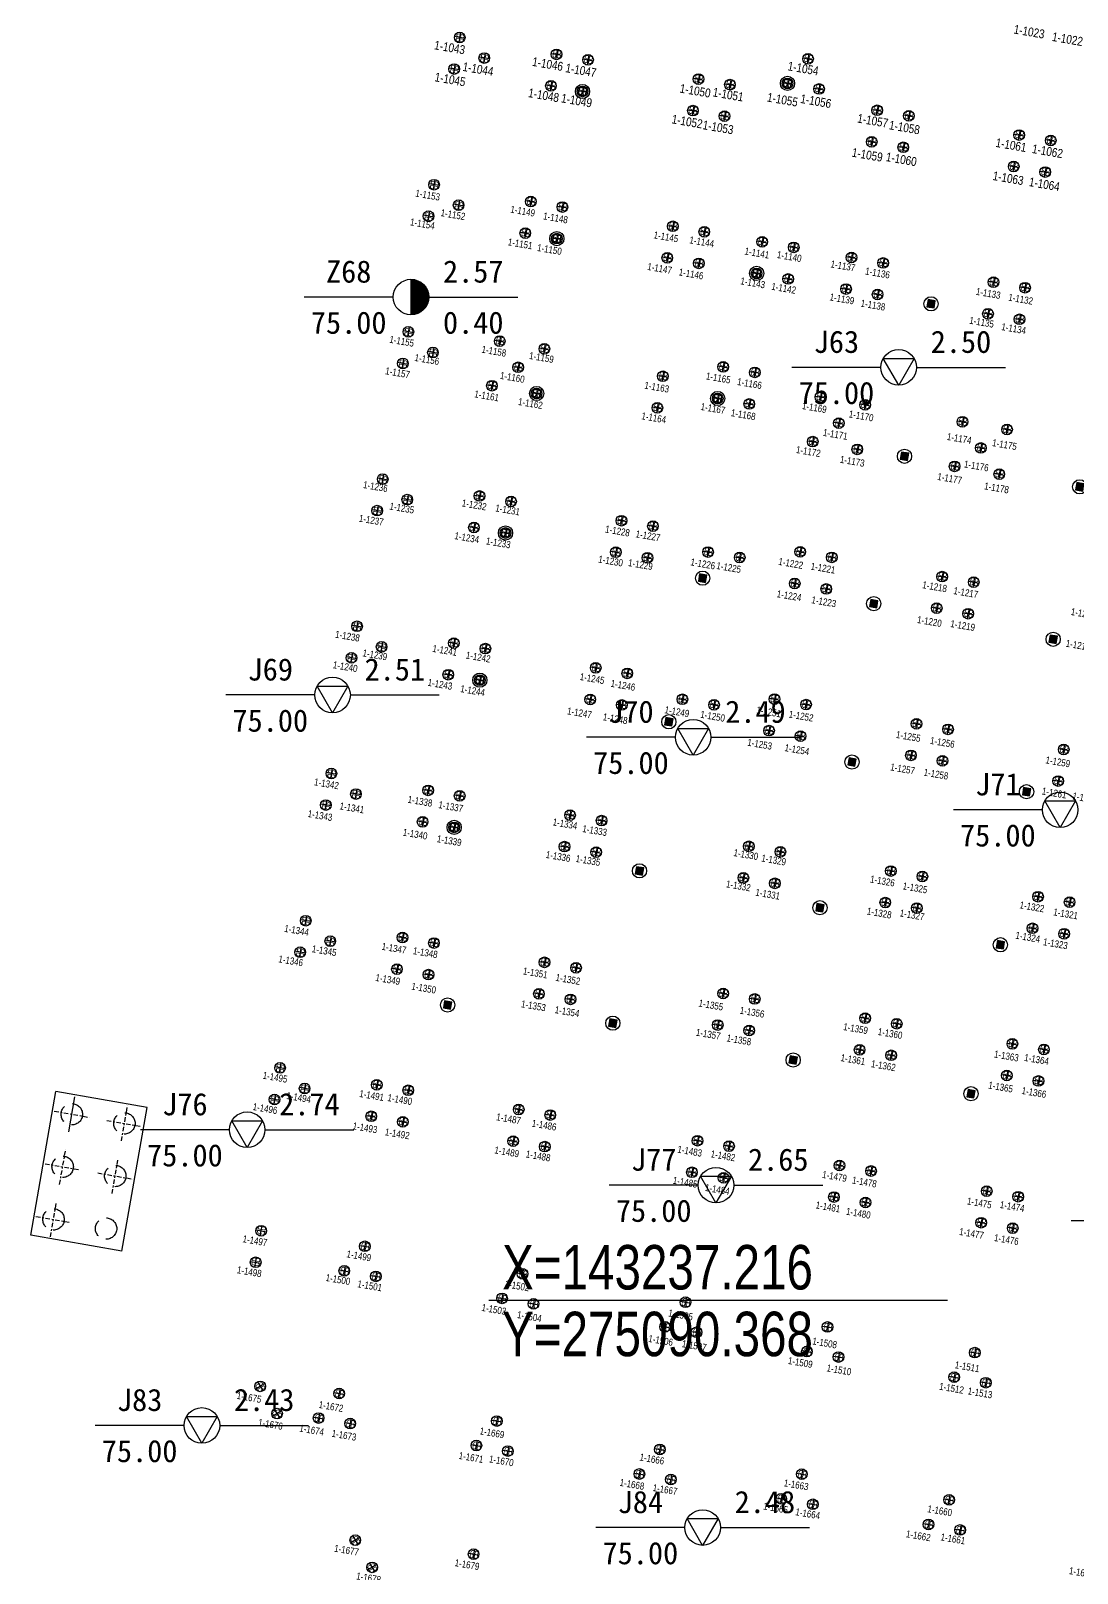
# Model space of a CAD drawing. Header units: millimetres. Extents: x 274830 to 6381169, y -2686084 to 432211.
# Drawn here: x 275023.8 to 275082.6, y 143216.3 to 143303 of the extents above; entities that cross this region are included whole.
import ezdxf
from ezdxf.enums import TextEntityAlignment as Align

# ---------------------------------------------------------------- set-up
doc = ezdxf.new("R2010")
doc.units = ezdxf.units.MM
for name, pattern in [('CENTER', [2, 1.25, -0.25, 0.25, -0.25]), ('DASHED2', [0.375, 0.25, -0.125]), ('Hidden', [7.14375, 4.7625, -2.38125])]:
    doc.linetypes.add(name, pattern=pattern)
for name, color, linetype in [('00-TKSXK', 7, 'Continuous'), ('Coord_bz', 3, 'Continuous'), ('HOLE', 1, 'Continuous'), ('S-FUND-PILE', 11, 'Continuous'), ('桥台', 7, 'Continuous'), ('立柱桩', 4, 'Continuous')]:
    doc.layers.add(name, color=color, linetype=linetype)
doc.layers.add('_0', color=7, linetype='Continuous', lineweight=9)
doc.layers.add('ZBH', color=3, linetype='DASHED2', lineweight=20)
doc.layers.add('S-ANNO-MODI-NAME', color=1, linetype='Continuous', plot=False)
doc.styles.add('Dim_ZB', font='txt', dxfattribs={"width": 0.8})
doc.styles.add('ST', font='')
doc.styles.add('ZBH', font='Arial', dxfattribs={"width": 0.8})
doc.styles.add('黑体', font='', dxfattribs={"width": 0.8})
doc.styles.get('ST').set_extended_font_data('SimSun')
doc.styles.get('黑体').set_extended_font_data('Microsoft YaHei')

# ---------------------------------------------------------------- blocks, each defined once
blk = doc.blocks.new('*U16024')
blk.add_line((0, 0), (-25.775, 0))
at = {"style": 'Dim_ZB', "width": 0.8}
blk.add_text(' X=143237.216 ', height=2.5, dxfattribs=at).set_placement((-25.775, 0.625))
blk.add_text(' Y=275090.368 ', height=2.5, dxfattribs=at).set_placement((-25.775, -0.625), align=Align.TOP_LEFT)
blk = doc.blocks.new('456855')
at = {"layer": 'S-FUND-PILE'}
for p, q in [((801779, 691485), (802379, 691485)), ((802079, 691785), (802079, 691185)), ((801179, 690225), (801179, 689625)), ((802979, 690225), (802979, 689625)), ((782884, 689305), (782284, 689305)), ((782584, 689605), (782584, 689005)), ((787804, 689305), (788404, 689305)), ((788104, 689605), (788104, 689005)), ((789604, 689305), (790204, 689305)), ((789904, 689605), (789904, 689005)), ((795904, 689305), (796504, 689305)), ((796204, 689605), (796204, 689005)), ((797704, 689305), (798304, 689305)), ((798004, 689605), (798004, 689005)), ((800879, 689925), (801479, 689925)), ((802679, 689925), (803279, 689925)), ((806105, 689305), (806705, 689305)), ((806405, 689605), (806405, 689005)), ((807905, 689305), (808505, 689305)), ((808205, 689605), (808205, 689005)), ((814205, 689305), (814805, 689305)), ((814505, 689605), (814505, 689005)), ((816005, 689305), (816605, 689305)), ((816305, 689605), (816305, 689005)), ((784144, 688705), (784144, 688105)), ((782584, 687805), (782584, 687205)), ((784444, 688405), (783844, 688405)), ((788104, 687805), (788104, 687205)), ((789904, 687805), (789904, 687205)), ((796204, 687805), (796204, 687205)), ((798004, 687805), (798004, 687205)), ((806405, 687805), (806405, 687205)), ((808205, 687805), (808205, 687205)), ((814505, 687805), (814505, 687205)), ((816305, 687805), (816305, 687205)), ((782884, 687505), (782284, 687505)), ((787804, 687505), (788404, 687505)), ((789604, 687505), (790204, 687505)), ((795904, 687505), (796504, 687505)), ((797704, 687505), (798304, 687505)), ((806105, 687505), (806705, 687505)), ((807905, 687505), (808505, 687505)), ((814205, 687505), (814805, 687505)), ((816005, 687505), (816605, 687505)), ((782885, 680905), (782285, 680905)), ((782585, 681205), (782585, 680605)), ((787805, 680904), (788405, 680904)), ((788105, 681204), (788105, 680604)), ((789605, 680904), (790205, 680904)), ((789905, 681204), (789905, 680604)), ((795905, 680904), (796505, 680904)), ((796205, 681204), (796205, 680604)), ((797705, 680904), (798305, 680904)), ((798005, 681204), (798005, 680604)), ((801004, 680905), (801604, 680905)), ((801304, 681205), (801304, 680605)), ((802804, 680905), (803404, 680905)), ((803104, 681205), (803104, 680605)), ((806104, 680905), (806704, 680905)), ((806404, 681205), (806404, 680605)), ((807904, 680905), (808504, 680905)), ((808204, 681205), (808204, 680605)), ((814204, 680905), (814804, 680905)), ((814504, 681205), (814504, 680605)), ((816004, 680905), (816604, 680905)), ((816304, 681205), (816304, 680605)), ((784445, 680005), (783845, 680005)), ((784145, 680305), (784145, 679705)), ((782885, 679105), (782285, 679105)), ((782585, 679405), (782585, 678805)), ((787805, 679104), (788405, 679104)), ((788105, 679404), (788105, 678804)), ((789605, 679104), (790205, 679104)), ((789905, 679404), (789905, 678804)), ((795905, 679104), (796505, 679104)), ((796205, 679404), (796205, 678804)), ((797705, 679104), (798305, 679104)), ((798005, 679404), (798005, 678804)), ((801004, 679105), (801604, 679105)), ((801304, 679405), (801304, 678805)), ((802804, 679105), (803404, 679105)), ((803104, 679405), (803104, 678805)), ((806104, 679105), (806704, 679105)), ((806404, 679405), (806404, 678805)), ((807904, 679105), (808504, 679105)), ((808204, 679405), (808204, 678805)), ((814204, 679105), (814804, 679105)), ((814504, 679405), (814504, 678805)), ((816004, 679105), (816604, 679105)), ((816304, 679405), (816304, 678805)), ((800355, 673905), (800355, 673305)), ((802155, 673905), (802155, 673305)), ((787432, 672877), (788032, 672877)), ((787732, 673177), (787732, 672577)), ((789977, 672877), (790577, 672877)), ((790277, 673177), (790277, 672577)), ((800055, 673605), (800655, 673605)), ((801855, 673605), (802455, 673605)), ((805731, 672877), (806331, 672877)), ((806031, 673177), (806031, 672577)), ((808277, 672877), (808877, 672877)), ((808577, 673177), (808577, 672577)), ((813831, 672877), (814431, 672877)), ((814131, 673177), (814131, 672577)), ((816377, 672877), (816977, 672877)), ((816677, 673177), (816677, 672577)), ((782885, 672505), (782285, 672505)), ((782585, 672805), (782585, 672205)), ((796804, 672505), (797404, 672505)), ((797104, 672805), (797104, 672205)), ((800355, 672105), (800355, 671505)), ((802155, 672105), (802155, 671505)), ((784445, 671605), (783845, 671605)), ((784145, 671905), (784145, 671305)), ((788705, 671605), (789305, 671605)), ((789005, 671905), (789005, 671305)), ((800055, 671805), (800655, 671805)), ((801855, 671805), (802455, 671805)), ((807004, 671605), (807604, 671605)), ((807304, 671905), (807304, 671305)), ((815104, 671605), (815704, 671605)), ((815404, 671905), (815404, 671305)), ((782885, 670705), (782285, 670705)), ((782585, 671005), (782585, 670405)), ((787432, 670332), (788032, 670332)), ((787732, 670632), (787732, 670032)), ((789977, 670332), (790577, 670332)), ((790277, 670632), (790277, 670032)), ((796804, 670705), (797404, 670705)), ((797104, 671005), (797104, 670405)), ((805731, 670332), (806331, 670332)), ((806031, 670632), (806031, 670032)), ((808277, 670332), (808877, 670332)), ((808577, 670632), (808577, 670032)), ((813831, 670332), (814431, 670332)), ((814131, 670632), (814131, 670032)), ((816377, 670332), (816977, 670332)), ((816677, 670632), (816677, 670032)), ((782585, 664405), (782585, 663805)), ((788105, 664405), (788105, 663805)), ((789905, 664405), (789905, 663805)), ((796204, 664405), (796204, 663805)), ((798004, 664405), (798004, 663805)), ((806405, 664405), (806405, 663805)), ((808205, 664405), (808205, 663805)), ((814505, 664405), (814505, 663805)), ((816305, 664405), (816305, 663805)), ((782885, 664105), (782285, 664105)), ((784145, 663505), (784145, 662905)), ((787805, 664105), (788405, 664105)), ((789605, 664105), (790205, 664105)), ((795904, 664105), (796504, 664105)), ((797704, 664105), (798304, 664105)), ((801304, 663505), (801304, 662905)), ((803110, 663505), (803110, 662905)), ((806105, 664105), (806705, 664105)), ((807905, 664105), (808505, 664105)), ((814205, 664105), (814805, 664105)), ((816005, 664105), (816605, 664105)), ((782585, 662605), (782585, 662005)), ((784445, 663205), (783845, 663205)), ((788105, 662605), (788105, 662005)), ((789905, 662605), (789905, 662005)), ((796204, 662605), (796204, 662005)), ((798004, 662605), (798004, 662005)), ((801004, 663205), (801604, 663205)), ((802810, 663205), (803410, 663205)), ((806405, 662605), (806405, 662005)), ((808205, 662605), (808205, 662005)), ((814505, 662605), (814505, 662005)), ((816305, 662605), (816305, 662005)), ((782885, 662305), (782285, 662305)), ((787805, 662305), (788405, 662305)), ((789605, 662305), (790205, 662305)), ((795904, 662305), (796504, 662305)), ((797704, 662305), (798304, 662305)), ((806105, 662305), (806705, 662305)), ((807905, 662305), (808505, 662305)), ((814205, 662305), (814805, 662305)), ((816005, 662305), (816605, 662305)), ((782885, 655705), (782285, 655705)), ((782585, 656005), (782585, 655405)), ((787805, 655705), (788405, 655705)), ((788105, 656005), (788105, 655405)), ((789605, 655705), (790205, 655705)), ((789905, 656005), (789905, 655405)), ((795904, 655705), (796504, 655705)), ((796204, 656005), (796204, 655405)), ((797704, 655705), (798304, 655705)), ((798004, 656005), (798004, 655405)), ((806105, 655705), (806705, 655705)), ((806405, 656005), (806405, 655405)), ((807905, 655705), (808505, 655705)), ((808205, 656005), (808205, 655405)), ((814205, 655705), (814805, 655705)), ((814505, 656005), (814505, 655405)), ((816005, 655705), (816605, 655705)), ((816305, 656005), (816305, 655405)), ((822605, 655705), (823205, 655705)), ((822905, 656005), (822905, 655405)), ((784445, 654805), (783845, 654805)), ((784145, 655105), (784145, 654505)), ((801004, 654805), (801604, 654805)), ((801304, 655105), (801304, 654505)), ((802810, 654805), (803410, 654805)), ((803110, 655105), (803110, 654505)), ((782885, 653905), (782285, 653905)), ((782585, 654205), (782585, 653605)), ((787805, 653905), (788405, 653905)), ((788105, 654205), (788105, 653605)), ((789605, 653905), (790205, 653905)), ((789905, 654205), (789905, 653605)), ((795904, 653905), (796504, 653905)), ((796204, 654205), (796204, 653605)), ((797704, 653905), (798304, 653905)), ((798004, 654205), (798004, 653605)), ((806105, 653905), (806705, 653905)), ((806405, 654205), (806405, 653605)), ((807905, 653905), (808505, 653905)), ((808205, 654205), (808205, 653605)), ((814205, 653905), (814805, 653905)), ((814505, 654205), (814505, 653605)), ((816005, 653905), (816605, 653905)), ((816305, 654205), (816305, 653605)), ((822605, 653905), (823205, 653905)), ((822905, 654205), (822905, 653605)), ((782885, 647305), (782285, 647305)), ((782585, 647605), (782585, 647005)), ((787805, 647305), (788405, 647305)), ((788105, 647605), (788105, 647005)), ((789605, 647305), (790205, 647305)), ((789905, 647605), (789905, 647005)), ((795904, 647305), (796504, 647305)), ((796204, 647605), (796204, 647005)), ((797704, 647305), (798304, 647305)), ((798004, 647605), (798004, 647005)), ((806105, 647305), (806705, 647305)), ((806405, 647605), (806405, 647005)), ((807905, 647305), (808505, 647305)), ((808205, 647605), (808205, 647005)), ((814205, 647305), (814805, 647305)), ((814505, 647605), (814505, 647005)), ((816005, 647305), (816605, 647305)), ((816305, 647605), (816305, 647005)), ((822605, 647305), (823205, 647305)), ((822905, 647605), (822905, 647005)), ((824405, 647305), (825005, 647305)), ((824705, 647605), (824705, 647005)), ((784445, 646405), (783845, 646405)), ((784145, 646705), (784145, 646105)), ((782885, 645505), (782285, 645505)), ((782585, 645805), (782585, 645205)), ((787805, 645505), (788405, 645505)), ((788105, 645805), (788105, 645205)), ((789605, 645505), (790205, 645505)), ((789905, 645805), (789905, 645205)), ((795904, 645505), (796504, 645505)), ((796204, 645805), (796204, 645205)), ((797704, 645505), (798304, 645505)), ((798004, 645805), (798004, 645205)), ((806105, 645505), (806705, 645505)), ((806405, 645805), (806405, 645205)), ((807905, 645505), (808505, 645505)), ((808205, 645805), (808205, 645205)), ((814205, 645505), (814805, 645505)), ((814505, 645805), (814505, 645205)), ((816005, 645505), (816605, 645505)), ((816305, 645805), (816305, 645205)), ((822605, 645505), (823205, 645505)), ((822905, 645805), (822905, 645205)), ((824405, 645505), (825005, 645505)), ((824705, 645805), (824705, 645205)), ((782585, 639205), (782585, 638605)), ((788105, 639205), (788105, 638605)), ((789905, 639205), (789905, 638605)), ((796210, 639205), (796210, 638605)), ((798010, 639205), (798010, 638605)), ((806405, 639205), (806405, 638605)), ((808205, 639205), (808205, 638605)), ((814505, 639205), (814505, 638605)), ((816305, 639205), (816305, 638605)), ((822905, 639205), (822905, 638605)), ((824705, 639205), (824705, 638605)), ((782885, 638905), (782285, 638905)), ((784145, 638305), (784145, 637705)), ((787805, 638905), (788405, 638905)), ((789605, 638905), (790205, 638905)), ((795910, 638905), (796510, 638905)), ((797710, 638905), (798310, 638905)), ((806105, 638905), (806705, 638905)), ((807905, 638905), (808505, 638905)), ((814205, 638905), (814805, 638905)), ((816005, 638905), (816605, 638905)), ((822605, 638905), (823205, 638905)), ((824405, 638905), (825005, 638905)), ((782585, 637405), (782585, 636805)), ((784445, 638005), (783845, 638005)), ((788105, 637405), (788105, 636805)), ((789905, 637405), (789905, 636805)), ((796210, 637405), (796210, 636805)), ((798010, 637405), (798010, 636805)), ((806405, 637405), (806405, 636805)), ((808205, 637405), (808205, 636805)), ((814505, 637405), (814505, 636805)), ((816305, 637405), (816305, 636805)), ((822905, 637405), (822905, 636805)), ((824705, 637405), (824705, 636805)), ((782885, 637105), (782285, 637105)), ((787805, 637105), (788405, 637105)), ((789605, 637105), (790205, 637105)), ((795910, 637105), (796510, 637105)), ((797710, 637105), (798310, 637105)), ((806105, 637105), (806705, 637105)), ((807905, 637105), (808505, 637105)), ((814205, 637105), (814805, 637105)), ((816005, 637105), (816605, 637105)), ((822605, 637105), (823205, 637105)), ((824405, 637105), (825005, 637105)), ((782885, 630505), (782285, 630505)), ((782585, 630805), (782585, 630205)), ((787805, 630504), (788405, 630504)), ((788105, 630804), (788105, 630204)), ((789605, 630504), (790205, 630504)), ((789905, 630804), (789905, 630204)), ((795904, 630502), (796504, 630502)), ((796204, 630802), (796204, 630202)), ((797704, 630502), (798304, 630502)), ((798004, 630802), (798004, 630202)), ((806105, 630502), (806705, 630502)), ((806405, 630802), (806405, 630202)), ((807905, 630502), (808505, 630502)), ((808205, 630802), (808205, 630202)), ((814205, 630502), (814805, 630502)), ((814505, 630802), (814505, 630202)), ((816005, 630502), (816605, 630502)), ((816305, 630802), (816305, 630202)), ((822605, 630501), (823205, 630501)), ((822905, 630801), (822905, 630201)), ((824405, 630501), (825005, 630501)), ((824705, 630801), (824705, 630201)), ((784445, 629605), (783845, 629605)), ((784145, 629905), (784145, 629305)), ((782885, 628705), (782285, 628705)), ((782585, 629005), (782585, 628405)), ((787805, 628704), (788405, 628704)), ((788105, 629004), (788105, 628404)), ((789605, 628704), (790205, 628704)), ((789905, 629004), (789905, 628404)), ((795904, 628702), (796504, 628702)), ((796204, 629002), (796204, 628402)), ((797704, 628702), (798304, 628702)), ((798004, 629002), (798004, 628402)), ((806105, 628702), (806705, 628702)), ((806405, 629002), (806405, 628402)), ((807905, 628702), (808505, 628702)), ((808205, 629002), (808205, 628402)), ((814205, 628702), (814805, 628702)), ((814505, 629002), (814505, 628402)), ((816005, 628702), (816605, 628702)), ((816305, 629002), (816305, 628402)), ((822605, 628701), (823205, 628701)), ((822905, 629001), (822905, 628401)), ((824405, 628701), (825005, 628701)), ((824705, 629001), (824705, 628401))]:
    blk.add_line(p, q, dxfattribs=at)
for centre in [(802079, 691485), (801179, 689925), (802979, 689925), (782584, 689305), (788104, 689305), (789904, 689305), (796204, 689305), (798004, 689305), (806405, 689305), (808205, 689305), (814505, 689305), (816305, 689305), (784144, 688405), (782584, 687505), (788104, 687505), (789904, 687505), (796204, 687505), (798004, 687505), (806405, 687505), (808205, 687505), (814505, 687505), (816305, 687505), (782585, 680905), (788105, 680904), (789905, 680904), (796205, 680904), (798005, 680904), (801304, 680905), (803104, 680905), (806404, 680905), (808204, 680905), (814504, 680905), (816304, 680905), (784145, 680005), (782585, 679105), (788105, 679104), (789905, 679104), (796205, 679104), (798005, 679104), (801304, 679105), (803104, 679105), (806404, 679105), (808204, 679105), (814504, 679105), (816304, 679105), (800355, 673605), (802155, 673605), (787732, 672877), (790277, 672877), (806031, 672877), (808577, 672877), (814131, 672877), (816677, 672877), (782585, 672505), (797104, 672505), (800355, 671805), (802155, 671805), (784145, 671605), (789005, 671605), (807304, 671605), (815404, 671605), (782585, 670705), (787732, 670332), (790277, 670332), (797104, 670705), (806031, 670332), (808577, 670332), (814131, 670332), (816677, 670332), (782585, 664105), (788105, 664105), (789905, 664105), (796204, 664105), (798004, 664105), (806405, 664105), (808205, 664105), (814505, 664105), (816305, 664105), (784145, 663205), (801304, 663205), (803110, 663205), (782585, 662305), (788105, 662305), (789905, 662305), (796204, 662305), (798004, 662305), (806405, 662305), (808205, 662305), (814505, 662305), (816305, 662305), (782585, 655705), (788105, 655705), (789905, 655705), (796204, 655705), (798004, 655705), (806405, 655705), (808205, 655705), (814505, 655705), (816305, 655705), (822905, 655705), (784145, 654805), (801304, 654805), (803110, 654805), (782585, 653905), (788105, 653905), (789905, 653905), (796204, 653905), (798004, 653905), (806405, 653905), (808205, 653905), (814505, 653905), (816305, 653905), (822905, 653905), (782585, 647305), (788105, 647305), (789905, 647305), (796204, 647305), (798004, 647305), (806405, 647305), (808205, 647305), (814505, 647305), (816305, 647305), (822905, 647305), (824705, 647305), (784145, 646405), (782585, 645505), (788105, 645505), (789905, 645505), (796204, 645505), (798004, 645505), (806405, 645505), (808205, 645505), (814505, 645505), (816305, 645505), (822905, 645505), (824705, 645505), (782585, 638905), (788105, 638905), (789905, 638905), (796210, 638905), (798010, 638905), (806405, 638905), (808205, 638905), (814505, 638905), (816305, 638905), (822905, 638905), (824705, 638905), (784145, 638005), (782585, 637105), (788105, 637105), (789905, 637105), (796210, 637105), (798010, 637105), (806405, 637105), (808205, 637105), (814505, 637105), (816305, 637105), (822905, 637105), (824705, 637105), (782585, 630505), (788105, 630504), (789905, 630504), (796204, 630502), (798004, 630502), (806405, 630502), (808205, 630502), (814505, 630502), (816305, 630502), (822905, 630501), (824705, 630501), (784145, 629605), (782585, 628705), (788105, 628704), (789905, 628704), (796204, 628702), (798004, 628702), (806405, 628702), (808205, 628702), (814505, 628702), (816305, 628702), (822905, 628701), (824705, 628701)]:
    blk.add_circle(centre, 300, dxfattribs=at)
at = {"layer": 'S-FUND-PILE', "style": '黑体', "width": 0.7}
for p in [(801852, 691281), (800952, 689721), (802752, 689721), (787877, 689101), (789677, 689101), (795977, 689101), (797777, 689101), (806177, 689101), (807977, 689101), (814277, 689101), (816077, 689101), (787877, 687301), (789677, 687301), (795977, 687301), (797777, 687301), (806177, 687301), (807977, 687301), (814277, 687301), (816077, 687301), (787877, 680700), (789677, 680700), (795977, 680700), (797777, 680700), (801077, 680701), (802877, 680701), (806177, 680701), (807977, 680701), (814277, 680701), (816077, 680701), (787877, 678900), (789677, 678900), (795977, 678900), (797777, 678900), (801077, 678901), (802877, 678901), (806177, 678901), (807977, 678901), (814277, 678901), (816077, 678901), (800127, 673401), (801927, 673401), (787504, 672674), (790050, 672674), (805804, 672674), (808350, 672674), (813904, 672674), (816450, 672674), (796877, 672301), (800127, 671601), (801927, 671601), (788777, 671401), (807077, 671401), (815177, 671401), (787504, 670128), (790050, 670128), (796877, 670501), (805804, 670128), (808350, 670128), (813904, 670128), (816450, 670128), (787877, 663901), (789677, 663901), (795977, 663901), (797777, 663901), (806177, 663901), (807977, 663901), (814277, 663901), (816077, 663901), (801077, 663001), (802883, 663001), (787877, 662101), (789677, 662101), (795977, 662101), (797777, 662101), (806177, 662101), (807977, 662101), (814277, 662101), (816077, 662101), (787877, 655501), (789677, 655501), (795977, 655501), (797777, 655501), (806177, 655501), (807977, 655501), (814277, 655501), (816077, 655501), (822677, 655501), (801077, 654601), (802883, 654601), (787877, 653701), (789677, 653701), (795977, 653701), (797777, 653701), (806177, 653701), (807977, 653701), (814277, 653701), (816077, 653701), (822677, 653701), (787877, 647101), (789677, 647101), (795977, 647101), (797777, 647101), (806177, 647101), (807977, 647101), (814277, 647101), (816077, 647101), (822677, 647101), (824477, 647101), (787877, 645301), (789677, 645301), (795977, 645301), (797777, 645301), (806177, 645301), (807977, 645301), (814277, 645301), (816077, 645301), (822677, 645301), (824477, 645301), (787877, 638701), (789677, 638701), (795982, 638701), (797782, 638701), (806177, 638701), (807977, 638701), (814277, 638701), (816077, 638701), (822677, 638701), (824477, 638701), (787877, 636901), (789677, 636901), (795982, 636901), (797782, 636901), (806177, 636901), (807977, 636901), (814277, 636901), (816077, 636901), (822677, 636901), (824477, 636901), (787877, 630300), (789677, 630300), (795977, 630298), (797777, 630298), (806177, 630298), (807977, 630298), (814277, 630298), (816077, 630298), (822677, 630297), (824477, 630297), (787877, 628500), (789677, 628500), (795977, 628498), (797777, 628498), (806177, 628498), (807977, 628498), (814277, 628498), (816077, 628498), (822677, 628497), (824477, 628497)]:
    blk.add_text('6B', height=450, dxfattribs=at).set_placement(p)
for p in [(782380, 689532), (783940, 688632), (782380, 687732), (782381, 681132), (783941, 680232), (782381, 679332), (782381, 672732), (783941, 671832), (782381, 670932), (782381, 664332), (783941, 663432), (782381, 662532), (782381, 655932), (783941, 655032), (782381, 654132), (782381, 647532), (783941, 646632), (782381, 645732), (782381, 639132), (783941, 638232), (782381, 637332), (782381, 630732), (783941, 629832), (782381, 628932)]:
    blk.add_text('6B', height=450, rotation=270, dxfattribs=at).set_placement(p)
blk = doc.blocks.new('1566')
at = {"layer": 'S-FUND-PILE'}
for p, q in [((789004, 621744), (789004, 621144)), ((798004, 621744), (798004, 621144)), ((807304, 621744), (807304, 621144)), ((815404, 621744), (815404, 621144)), ((823804, 621744), (823804, 621144)), ((782814, 621304), (783414, 621304)), ((783114, 621004), (783114, 621604)), ((788704, 621444), (789304, 621444)), ((797704, 621444), (798304, 621444)), ((807004, 621444), (807604, 621444)), ((815104, 621444), (815704, 621444)), ((823504, 621444), (824104, 621444)), ((788104, 620185), (788104, 619585)), ((789904, 620185), (789904, 619585)), ((797104, 620185), (797104, 619585)), ((798904, 620185), (798904, 619585)), ((806404, 620185), (806404, 619585)), ((808204, 620185), (808204, 619585)), ((814504, 620185), (814504, 619585)), ((816304, 620185), (816304, 619585)), ((822904, 620185), (822904, 619585)), ((824704, 620185), (824704, 619585)), ((782814, 619504), (783414, 619504)), ((783114, 619204), (783114, 619804)), ((787804, 619885), (788404, 619885)), ((789604, 619885), (790204, 619885)), ((796804, 619885), (797404, 619885)), ((798604, 619885), (799204, 619885)), ((806104, 619885), (806704, 619885)), ((807904, 619885), (808504, 619885)), ((814204, 619885), (814804, 619885)), ((816004, 619885), (816604, 619885)), ((822604, 619885), (823204, 619885)), ((824404, 619885), (825004, 619885)), ((788704, 613044), (789304, 613044)), ((789004, 613344), (789004, 612744)), ((797704, 613044), (798304, 613044)), ((798004, 613344), (798004, 612744)), ((807004, 613044), (807604, 613044)), ((807304, 613344), (807304, 612744)), ((815104, 613044), (815704, 613044)), ((815404, 613344), (815404, 612744)), ((823504, 613044), (824104, 613044)), ((823804, 613344), (823804, 612744)), ((784789, 612877), (784341, 612478)), ((784366, 612902), (784764, 612453)), ((785985, 611531), (785537, 611133)), ((785562, 611556), (785960, 611108)), ((787804, 611485), (788404, 611485)), ((788104, 611785), (788104, 611185)), ((789604, 611485), (790204, 611485)), ((789904, 611785), (789904, 611185)), ((796804, 611485), (797404, 611485)), ((797104, 611785), (797104, 611185)), ((798604, 611485), (799204, 611485)), ((798904, 611785), (798904, 611185)), ((806104, 611485), (806704, 611485)), ((806404, 611785), (806404, 611185)), ((807904, 611485), (808504, 611485)), ((808204, 611785), (808204, 611185)), ((814204, 611485), (814804, 611485)), ((814504, 611785), (814504, 611185)), ((816004, 611485), (816604, 611485)), ((816304, 611785), (816304, 611185)), ((822604, 611485), (823204, 611485)), ((822904, 611785), (822904, 611185)), ((824404, 611485), (825004, 611485)), ((824704, 611785), (824704, 611185)), ((791538, 605277), (791090, 604878)), ((791115, 605302), (791513, 604853)), ((797704, 605444), (798304, 605444)), ((798004, 605744), (798004, 605144)), ((792734, 603931), (792285, 603533)), ((792310, 603956), (792709, 603508))]:
    blk.add_line(p, q, dxfattribs=at)
for centre in [(789004, 621444), (798004, 621444), (807304, 621444), (815404, 621444), (823804, 621444), (783114, 621304), (788104, 619885), (789904, 619885), (797104, 619885), (798904, 619885), (806404, 619885), (808204, 619885), (814504, 619885), (816304, 619885), (822904, 619885), (824704, 619885), (783114, 619504), (789004, 613044), (798004, 613044), (807304, 613044), (815404, 613044), (823804, 613044), (784565, 612677), (785761, 611332), (788104, 611485), (789904, 611485), (797104, 611485), (798904, 611485), (806404, 611485), (808204, 611485), (814504, 611485), (816304, 611485), (822904, 611485), (824704, 611485), (791314, 605077), (798004, 605444), (792510, 603732)]:
    blk.add_circle(centre, 300, dxfattribs=at)
at = {"layer": 'S-FUND-PILE', "style": '黑体', "width": 0.7}
for p in [(788783, 621210), (797783, 621210), (807083, 621210), (815183, 621210), (823583, 621210), (787883, 619650), (789683, 619650), (796883, 619650), (798683, 619650), (806183, 619650), (807983, 619650), (814283, 619650), (816083, 619650), (822683, 619650), (824483, 619650), (788783, 612810), (797783, 612810), (807083, 612810), (815183, 612810), (823583, 612810), (787883, 611250), (789683, 611250), (796883, 611250), (798683, 611250), (806183, 611250), (807983, 611250), (814283, 611250), (816083, 611250), (822683, 611250), (824483, 611250), (797783, 605210)]:
    blk.add_text('6B', height=450, dxfattribs=at).set_placement(p)
for rotation, p in [(90, (783349, 621083)), (90, (783349, 619283)), (311.62836, (784243, 612687)), (311.62836, (785438, 611342)), (311.62836, (790991, 605087)), (311.62836, (792187, 603742))]:
    blk.add_text('6B', height=450, rotation=rotation, dxfattribs=at).set_placement(p)
blk = doc.blocks.new('H_sam_hole')
blk.add_line((0, 2), (0, -2))
at = {"const_width": 2}
blk.add_lwpolyline([(0, -1, 0.414214), (1, 0, 0.414214), (0, 1, 1)], format="xyb", dxfattribs=at)
blk.add_circle((0, 0), 2)
blk = doc.blocks.new('H_cpt_hole')
for p, q in [((-1.73, 1), (1.73, 1)), ((0, -2), (-1.73, 1)), ((1.73, 1), (0, -2))]:
    blk.add_line(p, q)
blk.add_circle((0, 0), 2)
blk = doc.blocks.new('A$C7E34312C')
at = {"layer": 'HOLE', "linetype": 'Continuous'}
for points in [[(208.269, 23.398), (203.269, 23.398)], [(210.269, 23.398), (215.269, 23.398)], [(235.683, 19.448), (230.683, 19.448)], [(237.683, 19.448), (242.683, 19.448)], [(203.861, 1.029), (198.861, 1.029)], [(205.861, 1.029), (210.861, 1.029)], [(224.131, -1.347), (219.131, -1.347)], [(226.131, -1.347), (231.131, -1.347)], [(244.756, -5.425), (239.756, -5.425)], [(199.063, -23.411), (194.063, -23.411)], [(201.063, -23.411), (206.063, -23.411)], [(225.413, -26.526), (220.413, -26.526)], [(227.413, -26.526), (232.413, -26.526)], [(251.373, -28.523), (246.373, -28.523)], [(196.518, -40.034), (191.518, -40.034)], [(198.518, -40.034), (203.518, -40.034)], [(224.663, -45.774), (219.663, -45.774)], [(226.663, -45.774), (231.663, -45.774)]]:
    blk.add_lwpolyline(points, dxfattribs=at)
at = {"layer": 'HOLE', "xscale": 0.5, "yscale": 0.5, "zscale": 0.5}
for name, p in [('H_sam_hole', (209.269, 23.398)), ('H_cpt_hole', (236.683, 19.448)), ('H_cpt_hole', (204.861, 1.029)), ('H_cpt_hole', (225.131, -1.347)), ('H_cpt_hole', (245.756, -5.425)), ('H_cpt_hole', (200.063, -23.411)), ('H_cpt_hole', (226.413, -26.526)), ('H_cpt_hole', (197.518, -40.034)), ('H_cpt_hole', (225.663, -45.774))]:
    blk.add_blockref(name, p, dxfattribs=at)
at = {"layer": 'HOLE', "style": 'ST'}
for s, p in [('Z68', (205.769, 24.835)), ('2.57', (212.769, 24.835)), ('75.00', (205.769, 21.96)), ('0.40', (212.769, 21.96)), ('J63', (233.183, 20.885)), ('2.50', (240.183, 20.885)), ('75.00', (233.183, 18.01)), ('J69', (201.361, 2.466)), ('2.51', (208.361, 2.466)), ('75.00', (201.361, -0.409)), ('J70', (221.631, 0.09)), ('2.49', (228.631, 0.09)), ('75.00', (221.631, -2.785)), ('J71', (242.256, -3.988)), ('75.00', (242.256, -6.863)), ('J76', (196.563, -21.974)), ('2.74', (203.563, -21.974)), ('75.00', (196.563, -24.849)), ('J77', (222.913, -25.089)), ('2.65', (229.913, -25.089)), ('75.00', (222.913, -27.964)), ('J83', (194.018, -38.597)), ('2.43', (201.018, -38.597)), ('75.00', (194.018, -41.472)), ('J84', (222.163, -44.337)), ('2.48', (229.163, -44.337)), ('75.00', (222.163, -47.212))]:
    blk.add_text(s, height=1.25, dxfattribs=at).set_placement(p, align=Align.MIDDLE_CENTER)
blk = doc.blocks.new('ZCLZ1')
at = {"layer": '立柱桩'}
h = blk.add_hatch(color=256, dxfattribs=at)
h.dxf.hatch_style = 1
h.paths.add_polyline_path([(-204, 204), (-204, -204), (204, -204), (204, 204)])
blk.add_lwpolyline([(-204, 204), (-204, -204), (204, -204), (204, 204), (-204, 204)], dxfattribs=at)
blk.add_circle((0, 0), 400, dxfattribs=at)
blk = doc.blocks.new('ZCLZ2')
at = {"layer": '立柱桩'}
for points in [[(-204, 204), (-204, -204), (204, -204), (204, 204), (-204, 204)], [(-204, 204), (204, 204), (204, -204), (-204, -204), (-204, 204)]]:
    blk.add_lwpolyline(points, dxfattribs=at)
blk.add_circle((0, 0), 400, dxfattribs=at)

msp = doc.modelspace()

# ---------------------------------------------------------------- linework, layer by layer
at = {"color": 3, "linetype": 'CENTER', "ltscale": 2}
msp.add_line((275025.905, 143241.129, -0.309), (275026.248, 143243.099, -0.309), dxfattribs=at)
at = {"color": 3, "linetype": 'CENTER', "ltscale": 0.2}
for p, q in [((275028.86, 143240.613, -0.309), (275029.204, 143242.584, -0.309)), ((275025.091, 143242.286, -0.309), (275027.062, 143241.942, -0.309)), ((275028.047, 143241.77, -0.309), (275030.017, 143241.427, -0.309)), ((275025.389, 143238.173, -0.309), (275025.733, 143240.144, -0.309)), ((275024.576, 143239.33, -0.309), (275026.546, 143238.987, -0.309)), ((275028.345, 143237.658, -0.309), (275028.688, 143239.628, -0.309)), ((275027.531, 143238.815, -0.309), (275029.502, 143238.471, -0.309)), ((275024.874, 143235.218, -0.309), (275025.217, 143237.188, -0.309)), ((275024.061, 143236.375, -0.309), (275026.031, 143236.031, -0.309))]:
    msp.add_line(p, q, dxfattribs=at)
at = {"linetype": 'Hidden', "ltscale": 0.2}
for centre in [(275026.076, 143242.114, -0.309), (275029.032, 143241.599, -0.309), (275025.561, 143239.159, -0.309), (275028.516, 143238.643, -0.309), (275025.046, 143236.203, -0.309), (275028.001, 143235.688, -0.309)]:
    msp.add_circle(centre, 0.6, dxfattribs=at)
at = {"layer": '桥台', "color": 1}
for p, q in [((275023.773, 143235.309, -0.309), (275025.182, 143243.387, -0.309)), ((275030.304, 143242.493, -0.309), (275025.182, 143243.387, -0.309)), ((275028.896, 143234.415, -0.309), (275030.304, 143242.493, -0.309)), ((275028.896, 143234.415, -0.309), (275023.773, 143235.309, -0.309))]:
    msp.add_line(p, q, dxfattribs=at)

# ---------------------------------------------------------------- block references
at = {"layer": '00-TKSXK', "xscale": 0.001, "yscale": 0.001, "zscale": 0.001, "rotation": 350.1073988818624}
msp.add_blockref('456855', (274158.507, 142758.039), dxfattribs=at)
at = {"layer": '_0'}
msp.add_blockref('A$C7E34312C', (274835.87, 143264.654), dxfattribs=at)
at = {"layer": 'Coord_bz'}
msp.add_blockref('*U16024', (275075.291, 143231.638), dxfattribs=at)
at = {"layer": 'S-ANNO-MODI-NAME', "xscale": 0.0009999999999999998, "yscale": 0.0009999999999999998, "zscale": 0.0009999999999999998, "rotation": 350.1073988818654}
msp.add_blockref('1566', (274158.507, 142758.039), dxfattribs=at)
at = {"layer": '立柱桩', "xscale": 0.001000000000000053, "yscale": 0.001000000000000053, "zscale": 0.001000000000000053, "rotation": 350.1073988818102}
for name, p in [('ZCLZ2', (275054.78, 143299.609)), ('ZCLZ2', (275066.304, 143300.062)), ('ZCLZ2', (275053.338, 143291.339)), ('ZCLZ2', (275064.569, 143289.383)), ('ZCLZ1', (275074.372, 143287.674)), ('ZCLZ2', (275052.198, 143282.633)), ('ZCLZ2', (275062.379, 143282.352)), ('ZCLZ1', (275072.877, 143279.103)), ('ZCLZ1', (275082.728, 143277.385)), ('ZCLZ2', (275050.452, 143274.789)), ('ZCLZ1', (275061.531, 143272.251)), ('ZCLZ1', (275071.151, 143270.817)), ('ZCLZ1', (275081.234, 143268.815)), ('ZCLZ2', (275049.009, 143266.514)), ('ZCLZ1', (275059.633, 143264.177)), ('ZCLZ1', (275069.927, 143261.914)), ('ZCLZ1', (275079.739, 143260.244)), ('ZCLZ2', (275047.566, 143258.239)), ('ZCLZ1', (275057.985, 143255.795)), ('ZCLZ1', (275068.124, 143253.722)), ('ZCLZ1', (275078.271, 143251.641)), ('ZCLZ1', (275047.196, 143248.257)), ('ZCLZ1', (275056.483, 143247.234)), ('ZCLZ1', (275066.62, 143245.163)), ('ZCLZ1', (275076.615, 143243.268))]:
    msp.add_blockref(name, p, dxfattribs=at)

# ---------------------------------------------------------------- texts
at = {"layer": 'ZBH', "style": 'ZBH', "width": 0.8}
for s, height, p in [('1-1023', 0.5, (275079.889, 143302.972)), ('1-1043', 0.5, (275047.316, 143302.085)), ('1-1022', 0.5, (275082.041, 143302.554)), ('1-1046', 0.5, (275052.824, 143301.152)), ('1-1045', 0.5, (275047.342, 143300.287)), ('1-1044', 0.5, (275048.912, 143300.869)), ('1-1047', 0.5, (275054.693, 143300.799)), ('1-1054', 0.5, (275067.186, 143300.903)), ('1-1048', 0.5, (275052.599, 143299.397)), ('1-1050', 0.5, (275061.118, 143299.651)), ('1-1051', 0.5, (275062.971, 143299.437)), ('1-1049', 0.5, (275054.451, 143299.101)), ('1-1055', 0.5, (275066.024, 143299.149)), ('1-1056', 0.5, (275067.899, 143299.067)), ('1-1052', 0.5, (275060.667, 143297.922)), ('1-1057', 0.5, (275071.097, 143297.967)), ('1-1053', 0.5, (275062.404, 143297.592)), ('1-1058', 0.5, (275072.88, 143297.588)), ('1-1059', 0.5, (275070.79, 143296.05)), ('1-1061', 0.5, (275078.871, 143296.597)), ('1-1062', 0.5, (275080.919, 143296.253)), ('1-1060', 0.5, (275072.704, 143295.798)), ('1-1063', 0.5, (275078.709, 143294.736)), ('1-1064', 0.5, (275080.744, 143294.395)), ('1-1153', 0.4, (275046.082, 143293.786)), ('1-1152', 0.4, (275047.503, 143292.688)), ('1-1149', 0.4, (275051.422, 143292.884)), ('1-1148', 0.4, (275053.266, 143292.503)), ('1-1154', 0.4, (275045.785, 143292.167)), ('1-1151', 0.4, (275051.28, 143291.044)), ('1-1145', 0.4, (275059.472, 143291.436)), ('1-1144', 0.4, (275061.487, 143291.158)), ('1-1150', 0.4, (275052.926, 143290.727)), ('1-1141', 0.4, (275064.587, 143290.528)), ('1-1140', 0.4, (275066.403, 143290.331)), ('1-1147', 0.4, (275059.118, 143289.663)), ('1-1146', 0.4, (275060.886, 143289.354)), ('1-1137', 0.4, (275069.42, 143289.805)), ('1-1136', 0.4, (275071.365, 143289.406)), ('1-1143', 0.4, (275064.354, 143288.853)), ('1-1142', 0.4, (275066.093, 143288.55)), ('1-1133', 0.4, (275077.588, 143288.261)), ('1-1139', 0.4, (275069.365, 143287.95)), ('1-1138', 0.4, (275071.11, 143287.601)), ('1-1132', 0.4, (275079.412, 143287.936)), ('1-1135', 0.4, (275077.216, 143286.64)), ('1-1155', 0.4, (275044.622, 143285.566)), ('1-1134', 0.4, (275079.019, 143286.281)), ('1-1158', 0.4, (275049.804, 143285.01)), ('1-1156', 0.4, (275046.037, 143284.546)), ('1-1159', 0.4, (275052.476, 143284.657)), ('1-1157', 0.4, (275044.389, 143283.797)), ('1-1160', 0.4, (275050.839, 143283.539)), ('1-1163', 0.4, (275058.957, 143282.989)), ('1-1165', 0.4, (275062.415, 143283.507)), ('1-1166', 0.4, (275064.17, 143283.192)), ('1-1161', 0.4, (275049.395, 143282.501)), ('1-1162', 0.4, (275051.856, 143282.071)), ('1-1164', 0.4, (275058.789, 143281.266)), ('1-1167', 0.4, (275062.116, 143281.789)), ('1-1168', 0.4, (275063.818, 143281.444)), ('1-1169', 0.4, (275067.813, 143281.841)), ('1-1170', 0.4, (275070.446, 143281.372)), ('1-1171', 0.4, (275068.992, 143280.335)), ('1-1174', 0.4, (275075.958, 143280.103)), ('1-1175', 0.4, (275078.503, 143279.756)), ('1-1172', 0.4, (275067.477, 143279.375)), ('1-1173', 0.4, (275069.945, 143278.822)), ('1-1177', 0.4, (275075.421, 143277.858)), ('1-1176', 0.4, (275076.919, 143278.561)), ('1-1236', 0.4, (275043.144, 143277.4)), ('1-1178', 0.4, (275078.055, 143277.326)), ('1-1235', 0.4, (275044.629, 143276.192)), ('1-1232', 0.4, (275048.694, 143276.37)), ('1-1231', 0.4, (275050.575, 143276.088)), ('1-1237', 0.4, (275042.908, 143275.513)), ('1-1234', 0.4, (275048.28, 143274.529)), ('1-1228', 0.4, (275056.75, 143274.902)), ('1-1227', 0.4, (275058.462, 143274.635)), ('1-1233', 0.4, (275050.049, 143274.236)), ('1-1230', 0.4, (275056.363, 143273.213)), ('1-1229', 0.4, (275058.039, 143273.014)), ('1-1226', 0.4, (275061.547, 143273.054)), ('1-1225', 0.4, (275063, 143272.85)), ('1-1222', 0.4, (275066.489, 143273.084)), ('1-1221', 0.4, (275068.303, 143272.818)), ('1-1218', 0.4, (275074.575, 143271.772)), ('1-1224', 0.4, (275066.395, 143271.266)), ('1-1223', 0.4, (275068.346, 143270.926)), ('1-1217', 0.4, (275076.328, 143271.442)), ('1-1214', 0.4, (275082.925, 143270.265)), ('1-1220', 0.4, (275074.283, 143269.815)), ('1-1219', 0.4, (275076.153, 143269.588)), ('1-1238', 0.4, (275041.573, 143268.991)), ('1-1216', 0.4, (275082.639, 143268.481)), ('1-1239', 0.4, (275043.113, 143267.94)), ('1-1241', 0.4, (275047.043, 143268.194)), ('1-1242', 0.4, (275048.92, 143267.819)), ('1-1240', 0.4, (275041.446, 143267.275)), ('1-1245', 0.4, (275055.323, 143266.609)), ('1-1243', 0.4, (275046.772, 143266.284)), ('1-1244', 0.4, (275048.607, 143265.933)), ('1-1246', 0.4, (275057.058, 143266.228)), ('1-1249', 0.4, (275060.09, 143264.745)), ('1-1251', 0.4, (275065.247, 143264.738)), ('1-1247', 0.4, (275054.611, 143264.682)), ('1-1248', 0.4, (275056.621, 143264.348)), ('1-1250', 0.4, (275062.097, 143264.488)), ('1-1252', 0.4, (275067.07, 143264.498)), ('1-1255', 0.4, (275073.094, 143263.354)), ('1-1256', 0.4, (275075.01, 143263.019)), ('1-1253', 0.4, (275064.741, 143262.916)), ('1-1254', 0.4, (275066.835, 143262.613)), ('1-1257', 0.4, (275072.776, 143261.53)), ('1-1259', 0.4, (275081.502, 143261.925)), ('1-1342', 0.4, (275040.392, 143260.693)), ('1-1258', 0.4, (275074.652, 143261.235)), ('1-1338', 0.4, (275045.649, 143259.71)), ('1-1261', 0.4, (275081.295, 143260.174)), ('1-1262', 0.4, (275083.015, 143259.894)), ('1-1343', 0.4, (275040.031, 143258.909)), ('1-1341', 0.4, (275041.822, 143259.339)), ('1-1337', 0.4, (275047.378, 143259.408)), ('1-1340', 0.4, (275045.376, 143257.861)), ('1-1334', 0.4, (275053.799, 143258.437)), ('1-1333', 0.4, (275055.467, 143258.064)), ('1-1339', 0.4, (275047.292, 143257.494)), ('1-1336', 0.4, (275053.414, 143256.608)), ('1-1335', 0.4, (275055.091, 143256.382)), ('1-1330', 0.4, (275063.966, 143256.713)), ('1-1329', 0.4, (275065.529, 143256.407)), ('1-1326', 0.4, (275071.643, 143255.226)), ('1-1332', 0.4, (275063.544, 143254.956)), ('1-1331', 0.4, (275065.194, 143254.487)), ('1-1325', 0.4, (275073.473, 143254.841)), ('1-1322', 0.4, (275080.044, 143253.777)), ('1-1328', 0.4, (275071.461, 143253.427)), ('1-1327', 0.4, (275073.307, 143253.32)), ('1-1321', 0.4, (275081.938, 143253.381)), ('1-1344', 0.4, (275038.713, 143252.453)), ('1-1324', 0.4, (275079.812, 143252.07)), ('1-1345', 0.4, (275040.264, 143251.308)), ('1-1347', 0.4, (275044.187, 143251.444)), ('1-1348', 0.4, (275045.947, 143251.2)), ('1-1323', 0.4, (275081.365, 143251.7)), ('1-1346', 0.4, (275038.383, 143250.74)), ('1-1351', 0.4, (275052.129, 143250.059)), ('1-1349', 0.4, (275043.84, 143249.693)), ('1-1350', 0.4, (275045.86, 143249.205)), ('1-1352', 0.4, (275053.963, 143249.698)), ('1-1353', 0.4, (275052.026, 143248.213)), ('1-1354', 0.4, (275053.917, 143247.883)), ('1-1355', 0.4, (275062, 143248.255)), ('1-1356', 0.4, (275064.316, 143247.851)), ('1-1357', 0.4, (275061.849, 143246.615)), ('1-1359', 0.4, (275070.131, 143246.93)), ('1-1360', 0.4, (275072.073, 143246.654)), ('1-1358', 0.4, (275063.575, 143246.293)), ('1-1361', 0.4, (275069.983, 143245.186)), ('1-1362', 0.4, (275071.695, 143244.846)), ('1-1363', 0.4, (275078.609, 143245.39)), ('1-1364', 0.4, (275080.305, 143245.198)), ('1-1495', 0.4, (275037.503, 143244.196)), ('1-1494', 0.4, (275038.829, 143243.058)), ('1-1491', 0.4, (275042.93, 143243.171)), ('1-1365', 0.4, (275078.284, 143243.645)), ('1-1366', 0.4, (275080.158, 143243.339)), ('1-1496', 0.4, (275036.939, 143242.436)), ('1-1490', 0.4, (275044.515, 143242.94)), ('1-1493', 0.4, (275042.558, 143241.355)), ('1-1487', 0.4, (275050.627, 143241.862)), ('1-1486', 0.4, (275052.626, 143241.503)), ('1-1492', 0.4, (275044.37, 143241.017)), ('1-1489', 0.4, (275050.526, 143239.999)), ('1-1488', 0.4, (275052.29, 143239.77)), ('1-1483', 0.4, (275060.811, 143240.039)), ('1-1482', 0.4, (275062.679, 143239.78)), ('1-1485', 0.4, (275060.551, 143238.294)), ('1-1484', 0.4, (275062.361, 143237.889)), ('1-1479', 0.4, (275068.947, 143238.62)), ('1-1478', 0.4, (275070.628, 143238.305)), ('1-1475', 0.4, (275077.088, 143237.126)), ('1-1481', 0.4, (275068.581, 143236.905)), ('1-1480', 0.4, (275070.288, 143236.551)), ('1-1474', 0.4, (275078.934, 143236.928)), ('1-1477', 0.4, (275076.647, 143235.412)), ('1-1497', 0.4, (275036.372, 143235.005)), ('1-1476', 0.4, (275078.61, 143235.07)), ('1-1499', 0.4, (275042.213, 143234.156)), ('1-1498', 0.4, (275036.055, 143233.264)), ('1-1500', 0.4, (275041.039, 143232.826)), ('1-1501', 0.4, (275042.825, 143232.472)), ('1-1502', 0.4, (275051.104, 143232.473)), ('1-1503', 0.4, (275049.803, 143231.143)), ('1-1504', 0.4, (275051.798, 143230.741)), ('1-1505', 0.4, (275060.296, 143230.834)), ('1-1506', 0.4, (275059.176, 143229.4)), ('1-1508', 0.4, (275068.393, 143229.259)), ('1-1507', 0.4, (275061.063, 143229.107)), ('1-1509', 0.4, (275067.024, 143228.159)), ('1-1510', 0.4, (275069.197, 143227.744)), ('1-1511', 0.4, (275076.405, 143227.917)), ('1-1512', 0.4, (275075.525, 143226.713)), ('1-1675', 0.4, (275036.042, 143226.198)), ('1-1513', 0.4, (275077.127, 143226.451)), ('1-1672', 0.4, (275040.647, 143225.688)), ('1-1676', 0.4, (275037.244, 143224.683)), ('1-1674', 0.4, (275039.561, 143224.359)), ('1-1673', 0.4, (275041.378, 143224.069)), ('1-1669', 0.4, (275049.695, 143224.205)), ('1-1671', 0.4, (275048.519, 143222.823)), ('1-1670', 0.4, (275050.22, 143222.63)), ('1-1666', 0.4, (275058.684, 143222.732)), ('1-1668', 0.4, (275057.564, 143221.309)), ('1-1667', 0.4, (275059.423, 143221.016)), ('1-1663', 0.4, (275066.792, 143221.283)), ('1-1665', 0.4, (275065.636, 143219.98)), ('1-1664', 0.4, (275067.443, 143219.659)), ('1-1660', 0.4, (275074.866, 143219.826)), ('1-1662', 0.4, (275073.658, 143218.421)), ('1-1661', 0.4, (275075.603, 143218.245)), ('1-1677', 0.4, (275041.519, 143217.608)), ('1-1679', 0.4, (275048.293, 143216.796)), ('1-1657', 0.4, (275082.82, 143216.349)), ('1-1678', 0.4, (275042.758, 143216.05))]:
    msp.add_text(s, height=height, rotation=350.10754, dxfattribs=at).set_placement(p, align=Align.MIDDLE)

doc.saveas('drawing.dxf')
